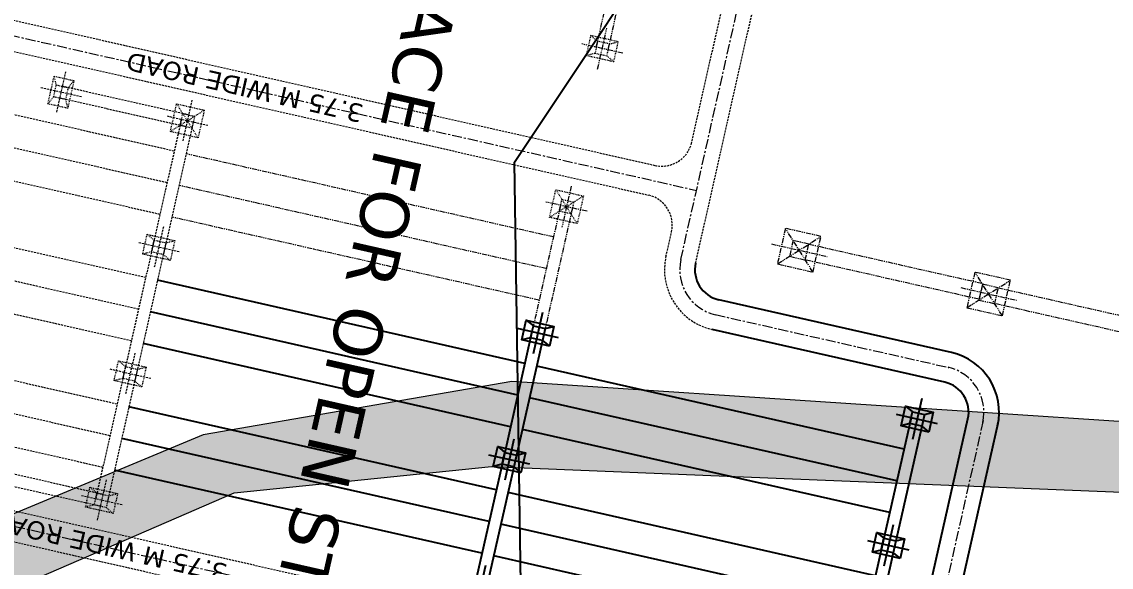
# Model space of a CAD drawing. Header units: metres. Extents: x 218545 to 227455, y 1543467 to 1556082.
# Drawn here: x 222388.4 to 222522.9, y 1554324.5 to 1554391.8 of the extents above; entities that cross this region are included whole.
import ezdxf

# ---------------------------------------------------------------- set-up
doc = ezdxf.new("R2010")
doc.units = ezdxf.units.M
doc.header["$MEASUREMENT"] = 0
for name, pattern in [('CENTER', [2, 1.25, -0.25, 0.25, -0.25]), ('HIDDEN', [0.375, 0.25, -0.125]), ('PHANTOM2', [1.25, 0.625, -0.125, 0.125, -0.125, 0.125, -0.125])]:
    doc.linetypes.add(name, pattern=pattern)
for name, color, linetype in [('2 M CONTOUR', 33, 'Continuous'), ('CART TRACK', 30, 'Continuous'), ('E-LAY-ROAD', 7, 'Continuous'), ('TXT', 222, 'Continuous')]:
    doc.layers.add(name, color=color, linetype=linetype)
for name, color, linetype, lineweight in [('E-LAY-CNTRL', 1, 'CENTER', 0), ('E-LAY-EXIST', 8, 'HIDDEN', 0), ('STREAM', 140, 'Continuous', 0)]:
    doc.layers.add(name, color=color, linetype=linetype, lineweight=lineweight)
doc.styles.add('STYLE1', font='verdana.ttf')

# ---------------------------------------------------------------- blocks, each defined once
blk = doc.blocks.new('TWR_CTI_p')
for p, q in [((-750, 750), (-1750, 1750)), ((1750, 1750), (750, 750)), ((-100, 100), (-750, 750)), ((750, 750), (100, 100)), ((-1750, -1750), (-750, -750)), ((-100, -100), (-750, -750)), ((100, -100), (750, -750)), ((750, -750), (1750, -1750))]:
    blk.add_line(p, q)
for points in [[(-1750, -1750), (1750, -1750), (1750, 1750), (-1750, 1750)], [(-750, -750), (750, -750), (750, 750), (-750, 750)], [(-100, -100), (100, -100), (100, 100), (-100, 100)]]:
    blk.add_lwpolyline(points, close=True)
blk = doc.blocks.new('TWR_CTH_p')
for p, q in [((-750, 750), (-1750, 1250)), ((1750, 1250), (750, 750)), ((-750, -750), (-1750, -1250)), ((750, -750), (1750, -1250))]:
    blk.add_line(p, q)
for points in [[(-1750, -1250), (1750, -1250), (1750, 1250), (-1750, 1250)], [(-750, -750), (750, -750), (750, 750), (-750, 750)]]:
    blk.add_lwpolyline(points, close=True)
blk = doc.blocks.new('TWR_CTG_p')
for p, q in [((-750, 750), (-1750, 1250)), ((1750, 1250), (750, 750)), ((-750, -750), (-1750, -1250)), ((750, -750), (1750, -1250))]:
    blk.add_line(p, q)
for points in [[(-1750, -1250), (1750, -1250), (1750, 1250), (-1750, 1250)], [(-750, -750), (750, -750), (750, 750), (-750, 750)]]:
    blk.add_lwpolyline(points, close=True)
blk = doc.blocks.new('TWR_CC_p')
for p, q in [((-750, 750), (-1750, 1250)), ((1750, 1250), (750, 750)), ((-750, -750), (-1750, -1250)), ((750, -750), (1750, -1250))]:
    blk.add_line(p, q)
for points in [[(-1750, -1250), (1750, -1250), (1750, 1250), (-1750, 1250)], [(-750, -750), (750, -750), (750, 750), (-750, 750)]]:
    blk.add_lwpolyline(points, close=True)
blk = doc.blocks.new('TWR_CTD_p')
for p, q in [((-750, 750), (-1750, 1250)), ((1750, 1250), (750, 750)), ((-750, -750), (-1750, -1250)), ((750, -750), (1750, -1250))]:
    blk.add_line(p, q)
for points in [[(-1750, -1250), (1750, -1250), (1750, 1250), (-1750, 1250)], [(-750, -750), (750, -750), (750, 750), (-750, 750)]]:
    blk.add_lwpolyline(points, close=True)

msp = doc.modelspace()

# ---------------------------------------------------------------- hatches: boundary and pattern name
at = {"layer": 'CART TRACK'}
h = msp.add_hatch(dxfattribs=at)
h.set_pattern_fill('ANSI31', color=256)
h.set_pattern_definition([(45, (-13885.37013, 5678.9458), (-0.088388347648, 0.088388347648), [])])
edge = h.paths.add_edge_path()
edge.add_line((222561.13969, 1554074.13632), (222685.38088, 1554665.22317))
edge.add_line((222685.38088, 1554665.22317), (222658.65762, 1554681.79738))
edge.add_line((222658.65762, 1554681.79738), (222533.13969, 1554084.63632))
edge.add_arc((222472.53338, 1554120.17969), 70.25992, 268.4987053, 329.6099515, ccw=False)
edge.add_line((222470.6926, 1554049.94388), (222000.56979, 1554156.29329))
edge.add_line((222000.56979, 1554156.29329), (221976.97349, 1554130.87313))
edge.add_line((221976.97349, 1554130.87313), (222466.70373, 1554020.0882))
edge.add_arc((222472.08981, 1554120.20334), 100.25992, 266.9205179, 332.6467024)
at = {"layer": 'STREAM'}
h = msp.add_hatch(color=256, dxfattribs=at)
h.dxf.hatch_style = 1
h.paths.add_polyline_path([(222971.37365, 1554515.32678), (222962.41512, 1554500.15793), (222953.98737, 1554485.8878), (222946.99363, 1554462.14081), (222926.2597, 1554436.98591), (222906.66662, 1554415.35676), (222874.69882, 1554399.90736), (222822.10664, 1554398.87744), (222778.79552, 1554394.7576), (222744.76528, 1554402.99724), (222713.8287, 1554418.44664), (222690.11066, 1554422.56647), (222645.76832, 1554421.53651), (222622.05027, 1554414.3268), (222598.33223, 1554394.7576), (222586.98882, 1554363.85881), (222573.58297, 1554347.37946), (222538.89373, 1554341.50575), (222448.91563, 1554347.40947), (222410.82274, 1554340.84975), (222379.29753, 1554327.73031), (222361.56465, 1554323.79446), (222344.48852, 1554329.04226), (222330.03944, 1554336.91395), (222312.96331, 1554338.22587), (222293.91686, 1554327.73031), (222262.69326, 1554285.70649), (222236.83807, 1554231.41072), (222223.57907, 1554200.28996), (222212.30885, 1554178.43923), (222191.75733, 1554156.5885), (222183.61614, 1554131.30029), (222174.02598, 1554119.59329), (222149.5178, 1554115.3362), (222123.94398, 1554113.20765), (222114.35382, 1554107.88629), (222115.41938, 1554099.37211), (222146.32105, 1554092.98647), (222170.82923, 1554090.85793), (222172.196, 1554083.77861), (222166.11661, 1554070.28537), (222144.50106, 1554060.16548), (222124.23649, 1554041.27498), (222119.50806, 1554025.08313), (222119.50806, 1554011.5899), (222131.66684, 1554002.14465), (222142.47457, 1554002.81933), (222151.93142, 1554000.12067), (222144.00972, 1553981.3611), (222122.08837, 1553964.94021), (222100.85214, 1553954.67717), (222091.26157, 1553941.67729), (222074.82066, 1553922.5196), (222063.17491, 1553913.62495), (222048.10407, 1553902.67771), (222026.48135, 1553889.42236), (222002.27938, 1553885.96917), (221984.30075, 1553888.0411), (221969.08805, 1553894.9475), (221950.41793, 1553901.16328), (221922.75854, 1553905.99776), (221889.56729, 1553918.42928), (221861.21642, 1553932.93272), (221832.86555, 1553949.50812), (221811.42951, 1553968.15541), (221793.17602, 1553987.40414), (221779.91421, 1554004.13544), (221772.93434, 1554023.6553), (221756.18254, 1554036.90095), (221734.54483, 1554029.92954), (221751.29663, 1554029.23241), (221761.06846, 1554022.26104), (221775.02829, 1553990.88983), (221786.19615, 1553977.64421), (221800.15598, 1553967.18715), (221830.86751, 1553942.09018), (221859.22878, 1553922.6496), (221898.67981, 1553904.69944), (221942.5142, 1553891.12735), (221945.61358, 1553887.46183), (221944.72866, 1553880.391), (221921.72031, 1553870.66858), (221892.51748, 1553859.62042), (221869.95164, 1553834.43052), (221864.93523, 1553821.98004), (221852.87623, 1553809.0436), (221836.35093, 1553809.93577), (221812.23286, 1553811.27401), (221789.0081, 1553810.82791), (221770.69619, 1553806.36707), (221756.85065, 1553805.4749), (221735.85905, 1553803.24448), (221721.1202, 1553803.24448), (221709.50782, 1553808.59749), (221702.36175, 1553821.98004), (221704.14829, 1553836.70087), (221708.16798, 1553848.74517), (221712.63429, 1553860.78944), (221709.50782, 1553869.26508), (221702.80837, 1553873.72592), (221694.76906, 1553878.18676), (221687.62299, 1553882.64763), (221681.37014, 1553892.46148), (221676.90384, 1553904.05971), (221674.22407, 1553919.67268), (221668.06666, 1553930.86051), (221651.83676, 1553938.9656), (221645.52508, 1553931.76107), (221640.11509, 1553922.75545), (221657.69756, 1553902.04249), (221677.53414, 1553882.68038), (221686.55082, 1553874.57533), (221696.01831, 1553865.11942), (221695.42024, 1553859.13424), (221687.684, 1553841.40808), (221684.49846, 1553819.59123), (221688.13908, 1553802.77408), (221704.9768, 1553791.41113), (221735.0116, 1553785.50243), (221771.87257, 1553788.22954), (221796.9016, 1553789.59307), (221823.75094, 1553784.13886), (221836.91579, 1553779.97075), (221842.42798, 1553774.00643), (221840.59059, 1553756.11349), (221838.75319, 1553727.6683), (221844.01318, 1553694.01054), (221846.08924, 1553675.00815), (221853.18099, 1553667.14194), (221858.74598, 1553648.1788), (221862.47639, 1553621.4841), (221870.07625, 1553603.00262), (221870.07625, 1553627.09457), (221867.43283, 1553656.46692), (221862.47639, 1553675.60845), (221853.22435, 1553691.44974), (221853.63429, 1553715.24939), (221853.63429, 1553741.7722), (221864.2564, 1553770.41684), (221876.47184, 1553786.33053), (221894.57952, 1553787.35324), (221943.90079, 1553791.10136), (221957.30334, 1553804.48753), (221972.31413, 1553834.47251), (221977.13912, 1553848.39412), (221996.43873, 1553855.89038), (222019.49108, 1553856.9613), (222049.51275, 1553859.63853), (222083.28715, 1553869.81199), (222130.05924, 1553905.46577), (222171.42005, 1553954.52173), (222198.1322, 1553993.25011), (222216.22754, 1554038.86354), (222210.19579, 1554079.31322), (222208.85369, 1554096.72183), (222212.33287, 1554109.75276), (222221.90054, 1554127.99604), (222231.46821, 1554142.76439), (222241.90574, 1554144.50186), (222254.95259, 1554139.28951), (222259.30154, 1554108.88403), (222267.99944, 1554065.44766), (222271.47854, 1554024.61749), (222270.1935, 1553997.23056), (222268.43751, 1553943.73966), (222261.41371, 1553880.60284), (222264.0477, 1553843.77305), (222269.31551, 1553801.68185), (222280.91459, 1553776.21528), (222294.52299, 1553750.84409), (222296.33742, 1553733.6279), (222286.35795, 1553697.38331), (222274.56405, 1553645.73472), (222272.44165, 1553606.31635), (222282.51502, 1553584.36499), (222298.08285, 1553550.52335), (222306.3247, 1553526.7427), (222309.98773, 1553505.706), (222310.90353, 1553480.09607), (222303.57747, 1553455.40081), (222299.39206, 1553432.56509), (222292.92143, 1553417.79318), (222278.13149, 1553402.09805), (222250.40028, 1553382.70991), (222231.91281, 1553372.55424), (222215.32102, 1553350.23879), (222191.48949, 1553304.82342), (222162.29222, 1553275.66181), (222136.86235, 1553249.32229), (222106.72317, 1553221.10137), (222035.14282, 1553190.05834), (222043.61939, 1553185.35486), (222084.11888, 1553202.28742), (222115.19982, 1553217.33855), (222150.04816, 1553246.5002), (222197.14056, 1553300.11994), (222224.45417, 1553351.85829), (222239.52372, 1553372.55364), (222271.54656, 1553392.30829), (222291.32536, 1553402.65598), (222305.45307, 1553395.13038), (222316.75522, 1553375.37572), (222324.05637, 1553360.45666), (222327.85924, 1553339.56662), (222326.90854, 1553303.48383), (222315.50001, 1553272.14877), (222317.4014, 1553245.56142), (222323.10567, 1553218.97411), (222338.317, 1553207.57955), (222339.2677, 1553190.48768), (222330.71134, 1553158.20308), (222331.59973, 1553134.91785), (222325.84178, 1553057.28093), (222329.68044, 1553052.48854), (222332.55937, 1553077.40901), (222336.39795, 1553137.79329), (222335.79022, 1553157.81186), (222346.00923, 1553174.06672), (222349.79405, 1553192.96773), (222346.38766, 1553207.3325), (222338.06109, 1553218.29506), (222327.23885, 1553227.32663), (222323.41841, 1553260.52379), (222326.47475, 1553281.89204), (222332.5875, 1553307.45767), (222343.6667, 1553315.4708), (222378.81464, 1553317.76025), (222418.16508, 1553307.45767), (222439.55953, 1553293.72091), (222450.6825, 1553276.09396), (222456.96936, 1553267.85254), (222471.90059, 1553266.6752), (222484.0813, 1553266.28277), (222503.72766, 1553262.75073), (222511.19332, 1553258.04135), (222526.51741, 1553244.69816), (222536.34059, 1553233.70961), (222555.98696, 1553220.75885), (222572.54168, 1553199.08323), (222585.23364, 1553174.52259), (222592.7695, 1553154.71562), (222597.82186, 1553147.07212), (222618.64033, 1553143.47334), (222645.86447, 1553134.67627), (222694.30744, 1553099.88792), (222708.72024, 1553082.69368), (222709.83763, 1553086.70575), (222707.40152, 1553094.00515), (222688.72463, 1553111.44261), (222654.21313, 1553135.77393), (222630.66411, 1553145.91198), (222602.24287, 1553151.9948), (222598.0386, 1553156.28841), (222593.53038, 1553170.20586), (222577.95658, 1553200.49682), (222560.33349, 1553222.19168), (222537.43057, 1553239.35719), (222522.53762, 1553254.64514), (222510.54053, 1553265.38804), (222496.2545, 1553275.7705), (222470.38875, 1553273.1003), (222461.47234, 1553274.93378), (222454.39171, 1553279.38655), (222447.04873, 1553292.48287), (222435.77213, 1553304.79344), (222402.82156, 1553320.25193), (222372.90887, 1553323.16023), (222339.46533, 1553320.67399), (222336.79322, 1553323.87654), (222334.65558, 1553340.95672), (222334.38839, 1553357.77008), (222332.25075, 1553370.04648), (222321.82983, 1553386.05919), (222310.51261, 1553405.55415), (222306.4668, 1553417.40728), (222312.94009, 1553440.57473), (222321.84079, 1553466.43604), (222321.73149, 1553495.73444), (222322.00368, 1553523.74255), (222303.06766, 1553577.52775), (222293.22054, 1553604.92536), (222295.3307, 1553647.07552), (222308.69456, 1553706.08578), (222314.11059, 1553733.66203), (222314.11059, 1553757.77185), (222299.91106, 1553781.88166), (222291.1087, 1553811.13126), (222286.80875, 1553842.62569), (222290.39207, 1553904.18304), (222294.2462, 1553993.72179), (222297.86321, 1554005.28209), (222309.43754, 1554014.6748), (222318.11836, 1554027.68008), (222324.62896, 1554052.24567), (222326.79917, 1554080.42381), (222321.73536, 1554120.88475), (222307.26742, 1554149.78543), (222277.43952, 1554180.31853), (222259.9146, 1554188.34096), (222231.43654, 1554189.07027), (222229.97684, 1554196.79721), (222238.61654, 1554221.53407), (222258.7848, 1554261.41151), (222269.54071, 1554286.96176), (222288.72683, 1554311.64097), (222300.06412, 1554324.99681), (222317.00742, 1554328.08232), (222345.50934, 1554321.54888), (222360.92838, 1554315.48211), (222383.35615, 1554320.14886), (222414.66156, 1554333.68241), (222446.43414, 1554336.94911), (222480.54304, 1554335.5491), (222538.4813, 1554333.21574), (222575.39361, 1554337.88245), (222595.01789, 1554356.08275), (222607.03255, 1554390.11081), (222628.72805, 1554403.77167), (222651.36675, 1554412.7219), (222696.17264, 1554411.77978), (222719.28295, 1554406.59805), (222756.07089, 1554385.40016), (222800.72105, 1554369.56053), (222819.03402, 1554351.29523), (222828.21642, 1554321.48863), (222864.94633, 1554297.79623), (222907.03271, 1554290.91777), (222969.01436, 1554297.79623), (222994.26617, 1554290.15351), (223003.12608, 1554291.07495), (223003.12608, 1554300.67433), (222995.91778, 1554322.27293), (222983.42329, 1554348.19129), (222978.13719, 1554368.34999), (222981.6507, 1554390.21304), (222990.86719, 1554423.6425), (223001.05381, 1554450.77364), (223010.73198, 1554470.27599), (223034.11553, 1554501.3451), (223039.43778, 1554509.7237), (222986.66752, 1554541.22282)])

# ---------------------------------------------------------------- linework, layer by layer
at = {"layer": '2 M CONTOUR'}
msp.add_polyline3d([(223227.65799, 1554390.66988, -1051.86579), (223167.73969, 1554362.17632, -1051.86579), (223119.00969, 1554317.17632, -1051.86579), (223019.26869, 1554102.94332, -1051.86579), (222996.45269, 1554074.91832, -1051.86579), (222937.22469, 1554037.12232, -1051.86579), (222849.40169, 1554012.68832, -1051.86579), (222782.23669, 1554030.91132, -1051.86579), (222707.25169, 1554084.02132, -1051.86579), (222631.90969, 1554237.87732, -1051.86579), (222594.02669, 1554273.22132, -1051.86579), (222560.31469, 1554294.23332, -1051.86579), (222467.04369, 1554306.96632, -1051.86579), (222450.09169, 1554319.75632, -1051.86579), (222449.23899, 1554374.49381, -1051.86579), (222472.35323, 1554409.14148, -1051.86579), (222559.03164, 1554466.88762, -1051.86579), (222736.77869, 1554489.55832, -1051.86579), (222845.95069, 1554534.11932, -1051.86579), (222867.02469, 1554558.90932, -1051.86579), (222878.29837, 1554609.34729, -1051.86579)], dxfattribs=at)
at = {"layer": 'E-LAY-CNTRL'}
for p, q in [((222469.79281, 1554362.4574, -1470.4158), (222484.30158, 1554426.5984, -1470.1335)), ((222306.95636, 1554408.27446, -1470.22972), (222471.72569, 1554371.00301, -1470.22972)), ((222474.03049, 1554355.68063, -1470.1335), (222502.88642, 1554349.15331, -1470.1335)), ((222293.93922, 1554350.72835, -1470.22972), (222498.49729, 1554304.45654, -1470.22972)), ((222507.12578, 1554342.60132, -1470.35738), (222488.09883, 1554258.4871, -1470.49369))]:
    msp.add_line(p, q, dxfattribs=at)
for centre, start, end in [((222475.32796, 1554361.20532, -1470.4158), 167.2539837, 257.253983), ((222501.54215, 1554343.63982, -1470.4158), 347.2539837, 77.253983)]:
    msp.add_arc(centre, 5.675, start, end, dxfattribs=at)
at = {"layer": 'E-LAY-EXIST'}
for p, q in [((222471.10664, 1554376.76472, -1470.38164), (222481.45442, 1554422.51011, -1470.1943)), ((222471.62166, 1554362.04471, -1470.26371), (222485.11206, 1554421.68296, -1470.18258)), ((222312.73607, 1554408.88944, -1470.07177), (222466.60486, 1554374.08454, -1470.51202)), ((222312.07824, 1554405.19318, -1470.15579), (222465.82312, 1554370.41532, -1470.32255)), ((222407.24974, 1554375.8477, -1470.22972), (222361.89561, 1554386.10697, -1470.22972)), ((222393.83147, 1554385.64868, -1470.22972), (222392.68464, 1554380.57878, -1470.22972)), ((222395.793, 1554382.54031, -1470.22972), (222390.72311, 1554383.68714, -1470.22972)), ((222409.02925, 1554380.31517, -1470.22972), (222393.42353, 1554383.84525, -1470.22972)), ((222406.36722, 1554371.94627, -1470.22972), (222361.01309, 1554382.20554, -1470.22972)), ((222408.6983, 1554378.85214, -1470.22972), (222393.09258, 1554382.38221, -1470.22972)), ((222409.43719, 1554382.1186, -1470.22972), (222408.29036, 1554377.04871, -1470.22972)), ((222411.39872, 1554379.01024, -1470.22972), (222406.32883, 1554380.15707, -1470.22972)), ((222408.13226, 1554379.74913, -1470.22972), (222404.60218, 1554364.1434, -1470.22972)), ((222409.59529, 1554379.41818, -1470.22972), (222406.06522, 1554363.81246, -1470.22972)), ((222405.4847, 1554368.04483, -1470.22972), (222360.13057, 1554378.30411, -1470.22972)), ((222403.71967, 1554360.24197, -1470.22972), (222358.36553, 1554370.50125, -1470.22972)), ((222402.83715, 1554356.34054, -1470.22972), (222357.48302, 1554366.59982, -1470.22972)), ((222405.90712, 1554366.51288, -1470.22972), (222404.76029, 1554361.44298, -1470.22972)), ((222467.96392, 1554362.8707, -1470.4158), (222468.66097, 1554365.95291, -1470.42592)), ((222404.60218, 1554364.1434, -1470.22972), (222401.07211, 1554348.53768, -1470.22972)), ((222407.86865, 1554363.40452, -1470.22972), (222402.79876, 1554364.55135, -1470.22972)), ((222401.95463, 1554352.43911, -1470.22972), (222356.6005, 1554362.69839, -1470.22972)), ((222406.06522, 1554363.81246, -1470.22972), (222402.53515, 1554348.20674, -1470.22972)), ((222400.18959, 1554344.63625, -1470.22972), (222354.83546, 1554354.89553, -1470.22972)), ((222299.88859, 1554351.30527, -1470.15579), (222453.58708, 1554316.53858, -1470.51202)), ((222399.30707, 1554340.73482, -1470.22972), (222353.95294, 1554350.9941, -1470.22972)), ((222402.37704, 1554350.90716, -1470.22972), (222401.23021, 1554345.83726, -1470.22972)), ((222401.07211, 1554348.53768, -1470.22972), (222397.54204, 1554332.93196, -1470.22972)), ((222402.53515, 1554348.20674, -1470.22972), (222399.00507, 1554332.60101, -1470.22972)), ((222404.33858, 1554347.79879, -1470.22972), (222399.26868, 1554348.94562, -1470.22972)), ((222298.75758, 1554347.70288, -1470.15579), (222452.75951, 1554312.88003, -1470.51202)), ((222398.42456, 1554336.83339, -1470.22972), (222353.07042, 1554347.09267, -1470.22972)), ((222398.43903, 1554333.498, -1470.22972), (222382.8333, 1554337.02808, -1470.22972)), ((222398.10808, 1554332.03497, -1470.22972), (222382.50236, 1554335.56504, -1470.22972)), ((222398.84697, 1554335.30143, -1470.22972), (222397.70014, 1554330.23154, -1470.22972)), ((222400.8085, 1554332.19307, -1470.22972), (222395.73861, 1554333.3399, -1470.22972))]:
    msp.add_line(p, q, dxfattribs=at)
at = {"layer": 'E-LAY-EXIST', "linetype": 'PHANTOM2'}
for p, q in [((222459.36202, 1554388.66606, -1470.22972), (222462.89209, 1554404.27178, -1470.22972)), ((222460.82505, 1554388.33511, -1470.22972), (222464.35513, 1554403.94084, -1470.22972)), ((222459.52012, 1554385.96564, -1470.22972), (222460.66695, 1554391.03553, -1470.22972)), ((222462.62848, 1554387.92717, -1470.22972), (222457.55859, 1554389.074, -1470.22972)), ((222454.06691, 1554365.25747, -1470.22972), (222408.71278, 1554375.51675, -1470.22972)), ((222453.18439, 1554361.35604, -1470.22972), (222407.83026, 1554371.61532, -1470.22972)), ((222456.25436, 1554371.52838, -1470.22972), (222455.10753, 1554366.45849, -1470.22972)), ((222458.21589, 1554368.42002, -1470.22972), (222453.146, 1554369.56685, -1470.22972)), ((222454.94943, 1554369.15891, -1470.22972), (222451.41935, 1554353.55318, -1470.22972)), ((222456.41246, 1554368.82796, -1470.22972), (222452.88239, 1554353.22224, -1470.22972)), ((222452.30187, 1554357.45461, -1470.22972), (222406.94774, 1554367.71389, -1470.22972))]:
    msp.add_line(p, q, dxfattribs=at)
for points, elevation in [([(222487.10101, 1554365.32129), (222482.7119, 1554366.31413), (222481.71906, 1554361.92502), (222486.10817, 1554360.93218)], -1470.59365), ([(222485.60602, 1554364.37788), (222483.65531, 1554364.81914), (222483.21405, 1554362.86843), (222485.16476, 1554362.42717)], -1470.59365), ([(222507.06341, 1554359.52414), (222506.62215, 1554357.57343), (222485.16428, 1554362.42728), (222485.60554, 1554364.37799)], -1470.22972), ([(222510.487, 1554359.92821), (222506.09789, 1554360.92104), (222505.10505, 1554356.53193), (222509.49416, 1554355.5391)], -1470.22972), ([(222508.99201, 1554358.9848), (222507.0413, 1554359.42606), (222506.60004, 1554357.47534), (222508.55075, 1554357.03408)], -1470.22972), ([(222530.4494, 1554354.13105), (222530.00814, 1554352.18034), (222508.55027, 1554357.03419), (222508.99153, 1554358.98491)], -1469.86579)]:
    msp.add_lwpolyline(points, close=True, dxfattribs=dict(at, elevation=elevation))
for points, elevation in [([(222481.71906, 1554361.92502), (222487.10101, 1554365.32129)], -1470.59365), ([(222486.10817, 1554360.93218), (222482.7119, 1554366.31413)], -1470.59365), ([(222480.97597, 1554364.39995), (222487.8441, 1554362.84636)], -1470.59365), ([(222505.10505, 1554356.53193), (222510.487, 1554359.92821)], -1470.22972), ([(222509.49416, 1554355.5391), (222506.09789, 1554360.92104)], -1470.22972), ([(222504.36196, 1554359.00687), (222511.23009, 1554357.45327)], -1470.22972)]:
    msp.add_lwpolyline(points, dxfattribs=dict(at, elevation=elevation))
at = {"layer": 'E-LAY-EXIST'}
for points, elevation in [([(222484.52963, 1554363.69863), (222484.33456, 1554363.74275), (222484.29044, 1554363.54768), (222484.48551, 1554363.50356)], -1470.59365), ([(222507.91562, 1554358.30554), (222507.72055, 1554358.34967), (222507.67643, 1554358.1546), (222507.8715, 1554358.11047)], -1470.22972)]:
    msp.add_lwpolyline(points, close=True, dxfattribs=dict(at, elevation=elevation))
for centre, radius, start, end in [((222467.44262, 1554377.79104, -1470.51202), 3.8, 257.253983, 347.2539837), ((222464.93826, 1554366.71978, -1470.51202), 3.8, 347.2539837, 77.253983), ((222475.32796, 1554361.20532, -1470.4158), 7.55, 167.2539837, 257.253983)]:
    msp.add_arc(centre, radius, start, end, dxfattribs=at)
at = {"layer": 'E-LAY-ROAD', "ltscale": 2500}
for p, q in [((222450.53683, 1554349.65175, -1470.22972), (222405.1827, 1554359.91103, -1470.22972)), ((222503.2079, 1554351.00377, -1470.4158), (222474.48979, 1554357.49992, -1470.4158)), ((222449.65432, 1554345.75032, -1470.22972), (222404.30018, 1554356.0096, -1470.22972)), ((222452.72429, 1554355.92266, -1470.22972), (222451.57746, 1554350.85276, -1470.22972)), ((222451.41935, 1554353.55318, -1470.22972), (222447.88928, 1554337.94746, -1470.22972)), ((222452.88239, 1554353.22224, -1470.22972), (222449.35231, 1554337.61652, -1470.22972)), ((222454.68582, 1554352.8143, -1470.22972), (222449.61592, 1554353.96113, -1470.22972)), ((222502.38033, 1554347.34523, -1470.4158), (222473.66221, 1554353.84137, -1470.4158)), ((222448.7718, 1554341.84889, -1470.22972), (222403.41767, 1554352.10817, -1470.22972)), ((222497.354, 1554339.06153, -1470.22972), (222451.99987, 1554349.32081, -1470.22972)), ((222496.47148, 1554335.1601, -1470.22972), (222451.11735, 1554345.41938, -1470.22972)), ((222499.54145, 1554345.33244, -1470.22972), (222498.39462, 1554340.26254, -1470.22972)), ((222447.00676, 1554334.04603, -1470.22972), (222401.65263, 1554344.30531, -1470.22972)), ((222498.23652, 1554342.96296, -1470.22972), (222494.70645, 1554327.35724, -1470.22972)), ((222499.69956, 1554342.63202, -1470.22972), (222496.16948, 1554327.02629, -1470.22972)), ((222501.50299, 1554342.22407, -1470.22972), (222496.43309, 1554343.3709, -1470.22972)), ((222497.92064, 1554310.40617, -1470.57478), (222505.24829, 1554342.80047, -1470.4158)), ((222495.58896, 1554331.25867, -1470.22972), (222450.23483, 1554341.51795, -1470.22972)), ((222446.12424, 1554330.1446, -1470.22972), (222400.77011, 1554340.40388, -1470.22972)), ((222449.19421, 1554340.31693, -1470.22972), (222448.04738, 1554335.24704, -1470.22972)), ((222447.88928, 1554337.94746, -1470.22972), (222444.3592, 1554322.34174, -1470.22972)), ((222449.35231, 1554337.61652, -1470.22972), (222445.82224, 1554322.01079, -1470.22972)), ((222451.15574, 1554337.20857, -1470.22972), (222446.08585, 1554338.3554, -1470.22972)), ((222445.24172, 1554326.24317, -1470.22972), (222399.88759, 1554336.50244, -1470.22972)), ((222493.82393, 1554323.45581, -1470.22972), (222448.4698, 1554333.71509, -1470.22972)), ((222492.94141, 1554319.55438, -1470.22972), (222447.58728, 1554329.81365, -1470.22972)), ((222496.01138, 1554329.72671, -1470.22972), (222494.86455, 1554324.65682, -1470.22972)), ((222497.97291, 1554326.61835, -1470.22972), (222492.90302, 1554327.76518, -1470.22972)), ((222494.70645, 1554327.35724, -1470.22972), (222491.17637, 1554311.75152, -1470.22972)), ((222496.16948, 1554327.02629, -1470.22972), (222492.63941, 1554311.42057, -1470.22972)), ((222492.05889, 1554315.65295, -1470.22972), (222446.70476, 1554325.91222, -1470.22972)), ((222445.66414, 1554324.71121, -1470.22972), (222444.51731, 1554319.64132, -1470.22972))]:
    msp.add_line(p, q, dxfattribs=at)
at = {"layer": 'E-LAY-ROAD'}
msp.add_line((222489.91693, 1554258.02612, -1470.39298), (222508.97883, 1554342.29482, -1470.27834), dxfattribs=at)
for centre, radius, start, end in [((222475.32818, 1554361.20628, -1470.31958), 3.8, 167.2539837, 257.253983), ((222501.54215, 1554343.63982, -1470.4158), 7.55, 347.2539837, 77.253983), ((222501.54193, 1554343.63887, -1470.4158), 3.8, 347.2539837, 77.253983)]:
    msp.add_arc(centre, radius, start, end, dxfattribs=at)
at = {"layer": 'STREAM'}
for points in [[(222744.76528, 1554402.99724), (222713.8287, 1554418.44664), (222690.11066, 1554422.56647), (222645.76832, 1554421.53651), (222622.05027, 1554414.3268), (222598.33223, 1554394.7576), (222586.98882, 1554363.85881), (222573.58297, 1554347.37946), (222538.89373, 1554341.50575), (222448.91563, 1554347.40947), (222410.82274, 1554340.84975), (222379.29753, 1554327.73031), (222361.56465, 1554323.79446), (222344.48852, 1554329.04226), (222330.03944, 1554336.91395), (222312.96331, 1554338.22587), (222293.91686, 1554327.73031), (222262.69326, 1554285.70649), (222236.83807, 1554231.41072), (222223.57907, 1554200.28996), (222212.30885, 1554178.43923)], [(222229.97684, 1554196.79721), (222238.61654, 1554221.53407), (222258.7848, 1554261.41151), (222269.54071, 1554286.96176), (222288.72683, 1554311.64097), (222300.06412, 1554324.99681), (222317.00742, 1554328.08232), (222345.50934, 1554321.54888), (222360.92838, 1554315.48211), (222383.35615, 1554320.14886), (222414.66156, 1554333.68241), (222446.43414, 1554336.94911), (222480.54304, 1554335.5491), (222538.4813, 1554333.21574), (222575.39361, 1554337.88245), (222595.01789, 1554356.08275), (222607.03255, 1554390.11081), (222628.72805, 1554403.77167), (222651.36675, 1554412.7219), (222696.17264, 1554411.77978), (222719.28295, 1554406.59805), (222756.07089, 1554385.40016)]]:
    msp.add_lwpolyline(points, dxfattribs=at)

# ---------------------------------------------------------------- block references
at = {"layer": 'E-LAY-EXIST', "linetype": 'PHANTOM2', "yscale": 0.001, "zscale": 0.001}
for name, p, xscale, rotation in [('TWR_CC_p', (222460.09354, 1554388.50059, -1470.22972), 0.001, 167.253984407691), ('TWR_CTI_p', (222455.68094, 1554368.99343, -1470.22972), -0.001, 347.2539844076909)]:
    msp.add_blockref(name, p, dxfattribs=dict(at, xscale=xscale, rotation=rotation))
at = {"layer": 'E-LAY-EXIST', "xscale": -0.001, "yscale": 0.001, "zscale": 0.001}
for name, p, rotation in [('TWR_CTD_p', (222393.25805, 1554383.11373, -1470.22972), 77.253984407691), ('TWR_CTI_p', (222408.86378, 1554379.58365, -1470.22972), 347.2539844076909), ('TWR_CTH_p', (222405.3337, 1554363.97793, -1470.22972), 347.2539844076909), ('TWR_CTG_p', (222401.80363, 1554348.37221, -1470.22972), 347.2539844076909), ('TWR_CTG_p', (222398.27356, 1554332.76649, -1470.22972), 347.2539844076909)]:
    msp.add_blockref(name, p, dxfattribs=dict(at, rotation=rotation))
at = {"layer": 'E-LAY-ROAD', "ltscale": 2500, "xscale": -0.001, "yscale": 0.001, "zscale": 0.001, "rotation": 347.2539844076909}
for name, p in [('TWR_CTH_p', (222452.15087, 1554353.38771, -1470.22972)), ('TWR_CTH_p', (222498.96804, 1554342.79749, -1470.22972)), ('TWR_CTG_p', (222448.6208, 1554337.78199, -1470.22972)), ('TWR_CTG_p', (222495.43796, 1554327.19177, -1470.22972))]:
    msp.add_blockref(name, p, dxfattribs=at)

# ---------------------------------------------------------------- texts
at = {"layer": 'TXT', "linetype": 'Continuous', "style": 'STYLE1'}
for p in [(222438.55246, 1554405.00533, -1470.6001), (222542.05246, 1554330.00533, -1470.6001)]:
    msp.add_text('SPACE FOR OPEN STORE & TOWNSHIP', height=6, rotation=257.2539797, dxfattribs=at).set_placement(p)
at = {"layer": 'TXT', "style": 'STYLE1'}
for p in [(222430.74914, 1554381.5187, -1469.86579), (222413.94794, 1554324.82857, -1469.86579)]:
    msp.add_text('3.75 M WIDE ROAD', height=2.25, rotation=167.2539837, dxfattribs=at).set_placement(p)

doc.saveas('drawing.dxf')
